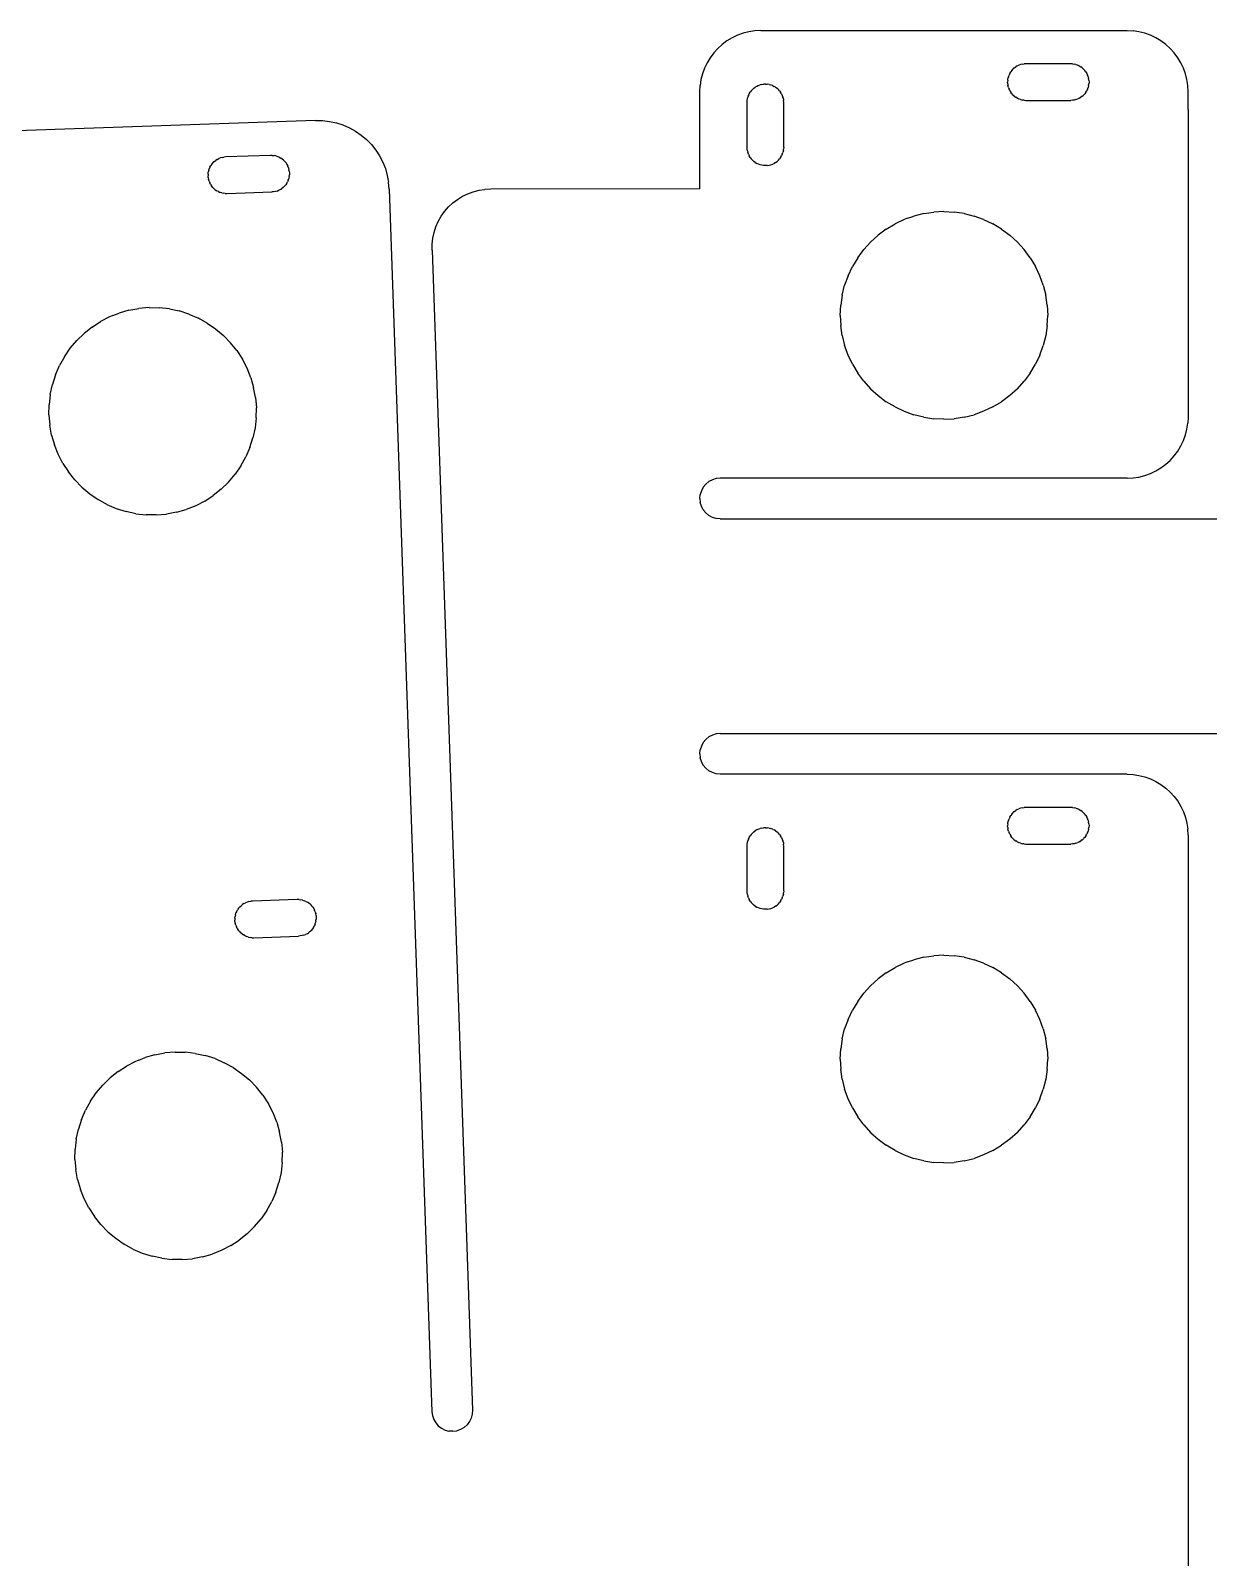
# Model space of a CAD drawing. Extents: x -47 to 67, y -58 to 58.
# Drawn here: x -18.42 to 10.52, y -38.21 to -0.69 of the extents above; entities that cross this region are included whole.
import ezdxf

# ---------------------------------------------------------------- set-up
doc = ezdxf.new("R2010")
doc.units = 0

msp = doc.modelspace()

# ---------------------------------------------------------------- linework, layer by layer
for p, q in [((-0.768, -0.718, 0.008), (-0.911, -0.753, 0.009)), ((-0.622, -0.696, 0.008), (-0.768, -0.718, 0.008)), ((-0.475, -0.689, 0.008), (-0.622, -0.696, 0.008)), ((-0.475, -0.689, 0.008), (8.525, -0.689, -0.007)), ((8.525, -0.689, -0.007), (8.672, -0.696, -0.007)), ((8.817, -0.718, -0.007), (8.672, -0.696, -0.007)), ((8.96, -0.753, -0.007), (8.817, -0.718, -0.007)), ((-1.427, -1.029, 0.009), (-1.536, -1.128, 0.009)), ((-1.309, -0.942, 0.009), (-1.427, -1.029, 0.009)), ((-1.183, -0.866, 0.009), (-1.309, -0.942, 0.009)), ((-1.049, -0.803, 0.009), (-1.183, -0.866, 0.009)), ((-0.911, -0.753, 0.009), (-1.049, -0.803, 0.009)), ((9.099, -0.803, -0.008), (8.96, -0.753, -0.007)), ((9.232, -0.866, -0.008), (9.099, -0.803, -0.008)), ((9.358, -0.942, -0.008), (9.232, -0.866, -0.008)), ((9.476, -1.029, -0.008), (9.358, -0.942, -0.008)), ((9.585, -1.128, -0.009), (9.476, -1.029, -0.008)), ((-1.798, -1.482, 0.01), (-1.861, -1.615, 0.01)), ((-1.723, -1.356, 0.01), (-1.798, -1.482, 0.01)), ((-1.635, -1.237, 0.01), (-1.723, -1.356, 0.01)), ((-1.536, -1.128, 0.009), (-1.635, -1.237, 0.01)), ((9.684, -1.237, -0.009), (9.585, -1.128, -0.009)), ((9.772, -1.356, -0.009), (9.684, -1.237, -0.009)), ((9.847, -1.482, -0.009), (9.772, -1.356, -0.009)), ((9.91, -1.615, -0.009), (9.847, -1.482, -0.009)), ((-1.911, -1.753, 0.01), (-1.947, -1.896, 0.01)), ((-1.861, -1.615, 0.01), (-1.911, -1.753, 0.01)), ((5.591, -1.911, -0.007), (5.597, -1.867, -0.007)), ((5.608, -1.825, -0.007), (5.597, -1.867, -0.007)), ((5.608, -1.825, -0.007), (5.623, -1.783, -0.007)), ((5.642, -1.743, -0.007), (5.623, -1.783, -0.007)), ((5.642, -1.743, -0.007), (5.664, -1.705, -0.007)), ((5.691, -1.67, -0.007), (5.664, -1.705, -0.007)), ((5.691, -1.67, -0.007), (5.753, -1.607, -0.008)), ((5.753, -1.607, -0.008), (5.789, -1.581, -0.008)), ((5.826, -1.558, -0.008), (5.789, -1.581, -0.008)), ((5.826, -1.558, -0.008), (5.866, -1.539, -0.008)), ((5.908, -1.525, -0.008), (5.866, -1.539, -0.008)), ((5.951, -1.514, -0.008), (5.908, -1.525, -0.008)), ((5.951, -1.514, -0.008), (5.994, -1.507, -0.008)), ((6.039, -1.505, -0.008), (5.994, -1.507, -0.008)), ((7.139, -1.505, -0.008), (6.039, -1.505, -0.008)), ((7.183, -1.507, -0.008), (7.139, -1.505, -0.008)), ((7.183, -1.507, -0.008), (7.226, -1.514, -0.008)), ((7.269, -1.525, -0.008), (7.226, -1.514, -0.008)), ((7.269, -1.525, -0.008), (7.311, -1.539, -0.008)), ((7.351, -1.558, -0.008), (7.311, -1.539, -0.008)), ((7.351, -1.558, -0.008), (7.389, -1.581, -0.008)), ((7.424, -1.607, -0.008), (7.389, -1.581, -0.008)), ((7.457, -1.637, -0.008), (7.424, -1.607, -0.008)), ((7.457, -1.637, -0.008), (7.486, -1.67, -0.008)), ((7.513, -1.705, -0.008), (7.486, -1.67, -0.008)), ((7.513, -1.705, -0.008), (7.535, -1.743, -0.008)), ((7.535, -1.743, -0.008), (7.554, -1.783, -0.008)), ((7.569, -1.825, -0.008), (7.554, -1.783, -0.008)), ((7.569, -1.825, -0.008), (7.58, -1.867, -0.008)), ((7.586, -1.911, -0.008), (7.58, -1.867, -0.008)), ((9.96, -1.753, -0.009), (9.91, -1.615, -0.009)), ((9.996, -1.896, -0.009), (9.96, -1.753, -0.009)), ((-1.975, -2.189, 0.01), (-1.968, -2.042, 0.01)), ((-1.975, -4.576, 0.009), (-1.975, -2.189, 0.01)), ((-1.947, -1.896, 0.01), (-1.968, -2.042, 0.01)), ((-0.779, -2.284, 0.003), (-0.76, -2.244, 0.003)), ((-0.76, -2.244, 0.003), (-0.737, -2.206, 0.003)), ((-0.711, -2.171, 0.003), (-0.737, -2.206, 0.003)), ((-0.711, -2.171, 0.003), (-0.681, -2.138, 0.003)), ((-0.649, -2.109, 0.003), (-0.681, -2.138, 0.003)), ((-0.649, -2.109, 0.003), (-0.613, -2.082, 0.003)), ((-0.575, -2.06, 0.003), (-0.613, -2.082, 0.003)), ((-0.535, -2.041, 0.003), (-0.575, -2.06, 0.003)), ((-0.535, -2.041, 0.003), (-0.494, -2.026, 0.003)), ((-0.451, -2.015, 0.003), (-0.494, -2.026, 0.003)), ((-0.451, -2.015, 0.003), (-0.407, -2.009, 0.003)), ((-0.363, -2.006, 0.003), (-0.407, -2.009, 0.003)), ((-0.363, -2.006, 0.003), (-0.319, -2.009, 0.003)), ((-0.275, -2.015, 0.003), (-0.319, -2.009, 0.003)), ((-0.275, -2.015, 0.003), (-0.233, -2.026, 0.003)), ((-0.191, -2.041, 0.003), (-0.233, -2.026, 0.003)), ((-0.191, -2.041, 0.003), (-0.151, -2.06, 0.003)), ((-0.113, -2.082, 0.003), (-0.151, -2.06, 0.003)), ((-0.113, -2.082, 0.003), (-0.078, -2.109, 0.003)), ((-0.045, -2.138, 0.003), (-0.078, -2.109, 0.003)), ((-0.015, -2.171, 0.003), (-0.045, -2.138, 0.003)), ((-0.015, -2.171, 0.003), (0.011, -2.206, 0.003)), ((0.034, -2.244, 0.003), (0.011, -2.206, 0.003)), ((0.034, -2.244, 0.003), (0.052, -2.284, 0.003)), ((5.591, -1.911, -0.007), (5.589, -1.955, -0.007)), ((5.591, -1.999, -0.007), (5.589, -1.955, -0.007)), ((5.591, -1.999, -0.007), (5.597, -2.043, -0.007)), ((5.608, -2.086, -0.007), (5.597, -2.043, -0.007)), ((5.608, -2.086, -0.007), (5.623, -2.127, -0.007)), ((5.642, -2.167, -0.007), (5.623, -2.127, -0.007)), ((5.642, -2.167, -0.007), (5.664, -2.205, -0.007)), ((5.691, -2.241, -0.007), (5.664, -2.205, -0.007)), ((5.691, -2.241, -0.007), (5.72, -2.273, -0.006)), ((7.486, -2.241, -0.007), (7.457, -2.273, -0.007)), ((7.513, -2.205, -0.007), (7.486, -2.241, -0.007)), ((7.513, -2.205, -0.007), (7.535, -2.167, -0.007)), ((7.554, -2.127, -0.007), (7.535, -2.167, -0.007)), ((7.554, -2.127, -0.007), (7.569, -2.086, -0.007)), ((7.58, -2.043, -0.007), (7.569, -2.086, -0.007)), ((7.58, -2.043, -0.007), (7.586, -1.999, -0.007)), ((7.586, -1.911, -0.008), (7.589, -1.955, -0.008)), ((7.589, -1.955, -0.008), (7.586, -1.999, -0.007)), ((10.017, -2.042, -0.01), (9.996, -1.896, -0.009)), ((10.025, -2.189, -0.01), (10.017, -2.042, -0.01)), ((10.025, -2.627, -0.01), (10.025, -2.189, -0.01)), ((-0.813, -2.456, 0.004), (-0.811, -2.412, 0.004)), ((-0.813, -3.556, 0.005), (-0.813, -2.456, 0.004)), ((-0.811, -2.412, 0.004), (-0.805, -2.369, 0.003)), ((-0.805, -2.369, 0.003), (-0.794, -2.326, 0.003)), ((-0.779, -2.284, 0.003), (-0.794, -2.326, 0.003)), ((0.052, -2.284, 0.003), (0.067, -2.326, 0.003)), ((0.078, -2.369, 0.003), (0.067, -2.326, 0.003)), ((0.078, -2.369, 0.003), (0.085, -2.412, 0.003)), ((0.087, -2.456, 0.003), (0.085, -2.412, 0.003)), ((0.087, -3.556, 0.005), (0.087, -2.456, 0.003)), ((5.753, -2.303, -0.006), (5.72, -2.273, -0.006)), ((5.753, -2.303, -0.006), (5.789, -2.329, -0.006)), ((5.826, -2.352, -0.006), (5.789, -2.329, -0.006)), ((5.826, -2.352, -0.006), (5.866, -2.371, -0.006)), ((5.908, -2.386, -0.006), (5.866, -2.371, -0.006)), ((5.908, -2.386, -0.006), (5.951, -2.397, -0.006)), ((5.994, -2.403, -0.006), (5.951, -2.397, -0.006)), ((5.994, -2.403, -0.006), (6.039, -2.405, -0.006)), ((6.039, -2.405, -0.006), (7.139, -2.405, -0.007)), ((7.183, -2.403, -0.007), (7.139, -2.405, -0.007)), ((7.226, -2.397, -0.007), (7.183, -2.403, -0.007)), ((7.269, -2.386, -0.007), (7.226, -2.397, -0.007)), ((7.269, -2.386, -0.007), (7.311, -2.371, -0.007)), ((7.351, -2.352, -0.007), (7.311, -2.371, -0.007)), ((7.351, -2.352, -0.007), (7.389, -2.329, -0.007)), ((7.424, -2.303, -0.007), (7.389, -2.329, -0.007)), ((7.424, -2.303, -0.007), (7.445, -2.284, -0.007)), ((7.445, -2.284, -0.007), (7.457, -2.273, -0.007)), ((-11.418, -2.901, 0.025), (-20.164, -3.206, 0.039)), ((-11.418, -2.901, 0.025), (-11.247, -2.903, 0.025)), ((-11.247, -2.903, 0.025), (-11.076, -2.922, 0.024)), ((-11.076, -2.922, 0.024), (-10.908, -2.958, 0.024)), ((-10.908, -2.958, 0.024), (-10.745, -3.01, 0.024)), ((10.025, -2.627, -0.01), (10.025, -10.189, -0.013)), ((-10.745, -3.01, 0.024), (-10.587, -3.078, 0.024)), ((-10.587, -3.078, 0.024), (-10.437, -3.161, 0.023)), ((-10.437, -3.161, 0.023), (-10.296, -3.259, 0.023)), ((-10.296, -3.259, 0.023), (-10.164, -3.369, 0.023)), ((-10.164, -3.369, 0.023), (-10.045, -3.493, 0.023)), ((-10.045, -3.493, 0.023), (-9.938, -3.627, 0.022)), ((-9.938, -3.627, 0.022), (-9.844, -3.771, 0.022)), ((-0.811, -3.601, 0.005), (-0.813, -3.556, 0.005)), ((-0.805, -3.644, 0.006), (-0.811, -3.601, 0.005)), ((-0.805, -3.644, 0.006), (-0.794, -3.687, 0.006)), ((-0.779, -3.729, 0.006), (-0.794, -3.687, 0.006)), ((-0.779, -3.729, 0.006), (-0.76, -3.769, 0.006)), ((0.052, -3.729, 0.005), (0.034, -3.769, 0.006)), ((0.052, -3.729, 0.005), (0.067, -3.687, 0.005)), ((0.078, -3.644, 0.005), (0.067, -3.687, 0.005)), ((0.078, -3.644, 0.005), (0.085, -3.601, 0.005)), ((0.087, -3.556, 0.005), (0.085, -3.601, 0.005)), ((-14.045, -4.129, 0.024), (-14.031, -4.087, 0.024)), ((-14.014, -4.046, 0.024), (-14.031, -4.087, 0.024)), ((-14.014, -4.046, 0.024), (-13.992, -4.007, 0.024)), ((-13.967, -3.971, 0.024), (-13.992, -4.007, 0.024)), ((-13.967, -3.971, 0.024), (-13.907, -3.907, 0.024)), ((-13.907, -3.907, 0.024), (-13.873, -3.879, 0.024)), ((-13.835, -3.855, 0.024), (-13.873, -3.879, 0.024)), ((-13.835, -3.855, 0.024), (-13.796, -3.835, 0.024)), ((-13.755, -3.818, 0.024), (-13.796, -3.835, 0.024)), ((-13.713, -3.806, 0.024), (-13.755, -3.818, 0.024)), ((-13.713, -3.806, 0.024), (-13.669, -3.798, 0.024)), ((-13.625, -3.795, 0.024), (-13.669, -3.798, 0.024)), ((-12.526, -3.756, 0.023), (-13.625, -3.795, 0.024)), ((-12.482, -3.757, 0.023), (-12.526, -3.756, 0.023)), ((-12.482, -3.757, 0.023), (-12.438, -3.762, 0.023)), ((-12.395, -3.771, 0.023), (-12.438, -3.762, 0.023)), ((-12.395, -3.771, 0.023), (-12.353, -3.784, 0.023)), ((-12.312, -3.802, 0.023), (-12.353, -3.784, 0.023)), ((-12.312, -3.802, 0.023), (-12.273, -3.823, 0.023)), ((-12.237, -3.848, 0.023), (-12.273, -3.823, 0.023)), ((-12.203, -3.877, 0.023), (-12.237, -3.848, 0.023)), ((-12.203, -3.877, 0.023), (-12.173, -3.908, 0.023)), ((-12.145, -3.943, 0.023), (-12.173, -3.908, 0.023)), ((-12.145, -3.943, 0.023), (-12.121, -3.98, 0.024)), ((-12.121, -3.98, 0.024), (-12.101, -4.019, 0.024)), ((-12.084, -4.06, 0.024), (-12.101, -4.019, 0.024)), ((-12.084, -4.06, 0.024), (-12.072, -4.103, 0.024)), ((-12.064, -4.146, 0.024), (-12.072, -4.103, 0.024)), ((-9.844, -3.771, 0.022), (-9.766, -3.923, 0.022)), ((-9.766, -3.923, 0.022), (-9.702, -4.083, 0.022)), ((-9.702, -4.083, 0.022), (-9.655, -4.248, 0.022)), ((-0.737, -3.806, 0.006), (-0.76, -3.769, 0.006)), ((-0.737, -3.806, 0.006), (-0.711, -3.842, 0.006)), ((-0.681, -3.875, 0.006), (-0.711, -3.842, 0.006)), ((-0.649, -3.904, 0.006), (-0.681, -3.875, 0.006)), ((-0.613, -3.931, 0.006), (-0.649, -3.904, 0.006)), ((-0.613, -3.931, 0.006), (-0.575, -3.953, 0.006)), ((-0.494, -3.987, 0.006), (-0.575, -3.953, 0.006)), ((-0.451, -3.998, 0.006), (-0.494, -3.987, 0.006)), ((-0.407, -4.004, 0.006), (-0.451, -3.998, 0.006)), ((-0.363, -4.006, 0.006), (-0.407, -4.004, 0.006)), ((-0.319, -4.004, 0.006), (-0.363, -4.006, 0.006)), ((-0.319, -4.004, 0.006), (-0.275, -3.998, 0.006)), ((-0.275, -3.998, 0.006), (-0.233, -3.987, 0.006)), ((-0.233, -3.987, 0.006), (-0.191, -3.972, 0.006)), ((-0.191, -3.972, 0.006), (-0.151, -3.953, 0.006)), ((-0.113, -3.931, 0.006), (-0.151, -3.953, 0.006)), ((-0.113, -3.931, 0.006), (-0.078, -3.904, 0.006)), ((-0.078, -3.904, 0.006), (-0.045, -3.875, 0.006)), ((-0.045, -3.875, 0.006), (-0.015, -3.842, 0.006)), ((0.011, -3.806, 0.006), (-0.015, -3.842, 0.006)), ((0.011, -3.806, 0.006), (0.034, -3.769, 0.006)), ((-14.059, -4.216, 0.024), (-14.054, -4.172, 0.024)), ((-14.059, -4.216, 0.024), (-14.059, -4.26, 0.024)), ((-14.056, -4.304, 0.025), (-14.059, -4.26, 0.024)), ((-14.056, -4.304, 0.025), (-14.048, -4.347, 0.025)), ((-14.045, -4.129, 0.024), (-14.054, -4.172, 0.024)), ((-14.035, -4.39, 0.025), (-14.048, -4.347, 0.025)), ((-14.035, -4.39, 0.025), (-14.019, -4.431, 0.025)), ((-13.999, -4.47, 0.025), (-14.019, -4.431, 0.025)), ((-13.999, -4.47, 0.025), (-13.975, -4.507, 0.025)), ((-12.153, -4.479, 0.024), (-12.181, -4.513, 0.024)), ((-12.128, -4.443, 0.024), (-12.153, -4.479, 0.024)), ((-12.128, -4.443, 0.024), (-12.106, -4.404, 0.024)), ((-12.089, -4.363, 0.024), (-12.106, -4.404, 0.024)), ((-12.089, -4.363, 0.024), (-12.075, -4.321, 0.024)), ((-12.066, -4.278, 0.024), (-12.075, -4.321, 0.024)), ((-12.066, -4.278, 0.024), (-12.061, -4.234, 0.024)), ((-12.064, -4.146, 0.024), (-12.061, -4.19, 0.024)), ((-12.061, -4.19, 0.024), (-12.061, -4.234, 0.024)), ((-9.655, -4.248, 0.022), (-9.624, -4.417, 0.022)), ((-9.609, -4.588, 0.022), (-9.624, -4.417, 0.022)), ((-13.947, -4.542, 0.025), (-13.975, -4.507, 0.025)), ((-13.947, -4.542, 0.025), (-13.916, -4.573, 0.025)), ((-13.883, -4.602, 0.025), (-13.916, -4.573, 0.025)), ((-13.883, -4.602, 0.025), (-13.846, -4.627, 0.025)), ((-13.808, -4.648, 0.025), (-13.846, -4.627, 0.025)), ((-13.808, -4.648, 0.025), (-13.767, -4.666, 0.025)), ((-13.725, -4.679, 0.025), (-13.767, -4.666, 0.025)), ((-13.725, -4.679, 0.025), (-13.682, -4.688, 0.025)), ((-13.638, -4.693, 0.025), (-13.682, -4.688, 0.025)), ((-13.638, -4.693, 0.025), (-13.594, -4.694, 0.025)), ((-13.594, -4.694, 0.025), (-12.495, -4.656, 0.025)), ((-12.451, -4.652, 0.025), (-12.495, -4.656, 0.025)), ((-12.407, -4.644, 0.025), (-12.451, -4.652, 0.025)), ((-12.365, -4.632, 0.025), (-12.407, -4.644, 0.025)), ((-12.365, -4.632, 0.025), (-12.324, -4.615, 0.025)), ((-12.284, -4.595, 0.025), (-12.324, -4.615, 0.025)), ((-12.284, -4.595, 0.025), (-12.247, -4.571, 0.024)), ((-12.213, -4.544, 0.024), (-12.247, -4.571, 0.024)), ((-12.213, -4.544, 0.024), (-12.192, -4.524, 0.024)), ((-12.192, -4.524, 0.024), (-12.181, -4.513, 0.024)), ((-9.609, -4.588, 0.022), (-8.56, -34.627, 0.011)), ((-8.048, -4.926, 0.019), (-7.933, -4.838, 0.019)), ((-7.933, -4.838, 0.019), (-7.81, -4.762, 0.019)), ((-7.81, -4.762, 0.019), (-7.679, -4.699, 0.018)), ((-7.679, -4.699, 0.018), (-7.542, -4.649, 0.018)), ((-7.542, -4.649, 0.018), (-7.4, -4.613, 0.018)), ((-7.4, -4.613, 0.018), (-7.255, -4.591, 0.018)), ((-7.109, -4.584, 0.018), (-7.255, -4.591, 0.018)), ((-1.975, -4.576, 0.009), (-7.109, -4.584, 0.018)), ((-8.404, -5.378, 0.019), (-8.333, -5.252, 0.019)), ((-8.333, -5.252, 0.019), (-8.249, -5.134, 0.019)), ((-8.249, -5.134, 0.019), (-8.154, -5.024, 0.019)), ((-8.154, -5.024, 0.019), (-8.048, -4.926, 0.019)), ((3.132, -5.303, 0.001), (3.284, -5.249, 0)), ((3.527, -5.188, 0), (3.284, -5.249, 0)), ((3.527, -5.188, 0), (3.775, -5.151, 0)), ((4.025, -5.139, -0.001), (3.775, -5.151, 0)), ((4.025, -5.139, -0.001), (4.274, -5.151, -0.001)), ((4.522, -5.188, -0.002), (4.274, -5.151, -0.001)), ((4.522, -5.188, -0.002), (4.765, -5.249, -0.002)), ((5, -5.333, -0.002), (4.765, -5.249, -0.002)), ((-8.507, -5.65, 0.019), (-8.462, -5.511, 0.019)), ((-8.462, -5.511, 0.019), (-8.404, -5.378, 0.019)), ((2.608, -5.569, 0.001), (2.407, -5.718, 0.002)), ((2.608, -5.569, 0.001), (2.822, -5.44, 0.001)), ((3.049, -5.333, 0.001), (2.822, -5.44, 0.001)), ((3.132, -5.303, 0.001), (3.049, -5.333, 0.001)), ((5, -5.333, -0.002), (5.227, -5.44, -0.003)), ((5.441, -5.569, -0.003), (5.227, -5.44, -0.003)), ((5.441, -5.569, -0.003), (5.642, -5.718, -0.003)), ((-8.556, -6.085, 0.019), (-8.554, -5.938, 0.019)), ((-8.554, -5.938, 0.019), (-8.538, -5.793, 0.019)), ((-8.538, -5.793, 0.019), (-8.507, -5.65, 0.019)), ((2.053, -6.071, 0.002), (2.221, -5.886, 0.002)), ((2.221, -5.886, 0.002), (2.407, -5.718, 0.002)), ((5.642, -5.718, -0.003), (5.828, -5.886, -0.004)), ((5.828, -5.886, -0.004), (5.996, -6.071, -0.004)), ((-8.556, -6.085, 0.019), (-7.561, -34.592, 0.01)), ((1.904, -6.272, 0.002), (1.776, -6.487, 0.003)), ((1.904, -6.272, 0.002), (2.053, -6.071, 0.002)), ((6.145, -6.272, -0.004), (5.996, -6.071, -0.004)), ((6.145, -6.272, -0.004), (6.273, -6.487, -0.005)), ((1.669, -6.713, 0.003), (1.584, -6.949, 0.003)), ((1.669, -6.713, 0.003), (1.776, -6.487, 0.003)), ((6.38, -6.713, -0.005), (6.273, -6.487, -0.005)), ((6.465, -6.949, -0.005), (6.38, -6.713, -0.005)), ((1.524, -7.191, 0.003), (1.584, -6.949, 0.003)), ((6.465, -6.949, -0.005), (6.526, -7.191, -0.005)), ((-15.511, -7.496, 0.03), (-15.761, -7.517, 0.031)), ((-15.511, -7.496, 0.03), (-15.261, -7.5, 0.03)), ((-15.012, -7.528, 0.03), (-15.261, -7.5, 0.03)), ((1.475, -7.689, 0.003), (1.487, -7.439, 0.003)), ((1.524, -7.191, 0.003), (1.487, -7.439, 0.003)), ((6.562, -7.439, -0.005), (6.526, -7.191, -0.005)), ((6.562, -7.439, -0.005), (6.575, -7.689, -0.006)), ((-16.912, -7.975, 0.032), (-16.702, -7.839, 0.032)), ((-16.48, -7.724, 0.032), (-16.702, -7.839, 0.032)), ((-16.398, -7.692, 0.032), (-16.48, -7.724, 0.032)), ((-16.398, -7.692, 0.032), (-16.247, -7.632, 0.031)), ((-16.007, -7.563, 0.031), (-16.247, -7.632, 0.031)), ((-16.007, -7.563, 0.031), (-15.761, -7.517, 0.031)), ((-15.012, -7.528, 0.03), (-14.768, -7.58, 0.029)), ((-14.529, -7.656, 0.029), (-14.768, -7.58, 0.029)), ((-14.529, -7.656, 0.029), (-14.299, -7.755, 0.028)), ((-14.08, -7.876, 0.028), (-14.299, -7.755, 0.028)), ((-14.08, -7.876, 0.028), (-13.874, -8.018, 0.028)), ((1.475, -7.689, 0.003), (1.487, -7.939, 0.003)), ((6.562, -7.939, -0.006), (6.575, -7.689, -0.006)), ((-17.287, -8.306, 0.033), (-17.108, -8.131, 0.033)), ((-16.912, -7.975, 0.032), (-17.108, -8.131, 0.033)), ((-13.874, -8.018, 0.028), (-13.683, -8.18, 0.027)), ((-13.683, -8.18, 0.027), (-13.509, -8.359, 0.027)), ((1.524, -8.186, 0.002), (1.487, -7.939, 0.003)), ((1.524, -8.186, 0.002), (1.584, -8.429, 0.002)), ((6.526, -8.186, -0.006), (6.465, -8.429, -0.006)), ((6.562, -7.939, -0.006), (6.526, -8.186, -0.006)), ((-17.591, -8.703, 0.033), (-17.449, -8.497, 0.033)), ((-17.449, -8.497, 0.033), (-17.287, -8.306, 0.033)), ((-13.353, -8.555, 0.027), (-13.509, -8.359, 0.027)), ((-13.353, -8.555, 0.027), (-13.217, -8.765, 0.026)), ((1.669, -8.665, 0.002), (1.584, -8.429, 0.002)), ((6.38, -8.665, -0.006), (6.465, -8.429, -0.006)), ((-17.811, -9.152, 0.034), (-17.712, -8.922, 0.033)), ((-17.591, -8.703, 0.033), (-17.712, -8.922, 0.033)), ((-13.102, -8.987, 0.026), (-13.217, -8.765, 0.026)), ((-13.009, -9.22, 0.026), (-13.102, -8.987, 0.026)), ((1.776, -8.891, 0.002), (1.669, -8.665, 0.002)), ((1.776, -8.891, 0.002), (1.904, -9.106, 0.002)), ((6.145, -9.106, -0.005), (6.273, -8.891, -0.005)), ((6.38, -8.665, -0.006), (6.273, -8.891, -0.005)), ((-17.811, -9.152, 0.034), (-17.887, -9.39, 0.034)), ((-13.009, -9.22, 0.026), (-12.94, -9.46, 0.026)), ((2.053, -9.307, 0.001), (1.904, -9.106, 0.002)), ((2.053, -9.307, 0.001), (2.221, -9.492, 0.001)), ((5.828, -9.492, -0.005), (5.996, -9.307, -0.005)), ((6.145, -9.106, -0.005), (5.996, -9.307, -0.005)), ((-17.939, -9.635, 0.034), (-17.967, -9.883, 0.034)), ((-17.939, -9.635, 0.034), (-17.887, -9.39, 0.034)), ((-12.895, -9.706, 0.025), (-12.94, -9.46, 0.026)), ((-12.895, -9.706, 0.025), (-12.874, -9.956, 0.025)), ((2.221, -9.492, 0.001), (2.407, -9.66, 0.001)), ((2.407, -9.66, 0.001), (2.608, -9.809, 0)), ((5.642, -9.66, -0.005), (5.441, -9.809, -0.004)), ((5.828, -9.492, -0.005), (5.642, -9.66, -0.005)), ((-17.971, -10.134, 0.034), (-17.967, -9.883, 0.034)), ((-12.877, -10.206, 0.025), (-12.874, -9.956, 0.025)), ((2.822, -9.938, 0), (2.608, -9.809, 0)), ((2.822, -9.938, 0), (3.049, -10.045, 0)), ((3.049, -10.045, 0), (3.284, -10.129, -0.001)), ((3.527, -10.19, -0.001), (3.284, -10.129, -0.001)), ((4.522, -10.19, -0.003), (4.765, -10.129, -0.003)), ((5, -10.045, -0.004), (4.765, -10.129, -0.003)), ((5.227, -9.938, -0.004), (5, -10.045, -0.004)), ((5.227, -9.938, -0.004), (5.441, -9.809, -0.004)), ((-17.971, -10.134, 0.034), (-17.95, -10.383, 0.033)), ((-17.904, -10.629, 0.033), (-17.95, -10.383, 0.033)), ((-12.905, -10.455, 0.025), (-12.958, -10.699, 0.025)), ((-12.877, -10.206, 0.025), (-12.905, -10.455, 0.025)), ((3.527, -10.19, -0.001), (3.775, -10.227, -0.002)), ((4.025, -10.239, -0.002), (3.775, -10.227, -0.002)), ((4.025, -10.239, -0.002), (4.274, -10.227, -0.003)), ((4.522, -10.19, -0.003), (4.274, -10.227, -0.003)), ((9.96, -10.624, -0.013), (9.996, -10.482, -0.013)), ((9.996, -10.482, -0.013), (10.017, -10.336, -0.013)), ((10.025, -10.189, -0.013), (10.017, -10.336, -0.013)), ((-17.904, -10.629, 0.033), (-17.835, -10.87, 0.033)), ((-17.743, -11.102, 0.033), (-17.835, -10.87, 0.033)), ((-13.034, -10.938, 0.025), (-12.958, -10.699, 0.025)), ((9.847, -10.896, -0.013), (9.91, -10.763, -0.013)), ((9.91, -10.763, -0.013), (9.96, -10.624, -0.013)), ((-17.628, -11.325, 0.033), (-17.743, -11.102, 0.033)), ((-13.254, -11.387, 0.026), (-13.133, -11.168, 0.025)), ((-13.034, -10.938, 0.025), (-13.133, -11.168, 0.025)), ((9.476, -11.348, -0.012), (9.585, -11.25, -0.012)), ((9.585, -11.25, -0.012), (9.684, -11.14, -0.012)), ((9.684, -11.14, -0.012), (9.772, -11.022, -0.012)), ((9.772, -11.022, -0.012), (9.847, -10.896, -0.013)), ((-17.628, -11.325, 0.033), (-17.492, -11.535, 0.032)), ((-17.336, -11.73, 0.032), (-17.492, -11.535, 0.032)), ((-13.557, -11.784, 0.026), (-13.396, -11.593, 0.026)), ((-13.254, -11.387, 0.026), (-13.396, -11.593, 0.026)), ((8.817, -11.66, -0.011), (8.96, -11.624, -0.011)), ((8.96, -11.624, -0.011), (9.099, -11.575, -0.012)), ((9.099, -11.575, -0.012), (9.232, -11.512, -0.012)), ((9.232, -11.512, -0.012), (9.358, -11.436, -0.012)), ((9.358, -11.436, -0.012), (9.476, -11.348, -0.012)), ((-17.336, -11.73, 0.032), (-17.161, -11.91, 0.032)), ((-17.161, -11.91, 0.032), (-16.97, -12.071, 0.031)), ((-13.737, -11.958, 0.026), (-13.932, -12.114, 0.026)), ((-13.557, -11.784, 0.026), (-13.737, -11.958, 0.026)), ((-1.937, -11.998, 0.006), (-1.966, -12.091, 0.006)), ((-1.891, -11.911, 0.006), (-1.937, -11.998, 0.006)), ((-1.829, -11.835, 0.006), (-1.891, -11.911, 0.006)), ((-1.753, -11.773, 0.006), (-1.829, -11.835, 0.006)), ((-1.667, -11.727, 0.006), (-1.753, -11.773, 0.006)), ((-1.573, -11.699, 0.006), (-1.667, -11.727, 0.006)), ((-1.475, -11.689, 0.006), (-1.573, -11.699, 0.006)), ((8.525, -11.689, -0.011), (-1.475, -11.689, 0.006)), ((8.525, -11.689, -0.011), (8.672, -11.682, -0.011)), ((8.672, -11.682, -0.011), (8.817, -11.66, -0.011)), ((-16.97, -12.071, 0.031), (-16.764, -12.213, 0.031)), ((-16.545, -12.334, 0.031), (-16.764, -12.213, 0.031)), ((-16.545, -12.334, 0.031), (-16.315, -12.433, 0.03)), ((-14.365, -12.365, 0.027), (-14.597, -12.458, 0.027)), ((-14.143, -12.25, 0.027), (-14.365, -12.365, 0.027)), ((-14.143, -12.25, 0.027), (-13.932, -12.114, 0.026)), ((-1.975, -12.189, 0.006), (-1.966, -12.091, 0.006)), ((-1.975, -12.189, 0.006), (-1.966, -12.286, 0.006)), ((-1.937, -12.38, 0.006), (-1.966, -12.286, 0.006)), ((-1.891, -12.467, 0.006), (-1.937, -12.38, 0.006)), ((-16.315, -12.433, 0.03), (-16.077, -12.509, 0.03)), ((-15.832, -12.562, 0.029), (-16.077, -12.509, 0.03)), ((-15.832, -12.562, 0.029), (-15.584, -12.59, 0.029)), ((-15.333, -12.593, 0.029), (-15.584, -12.59, 0.029)), ((-15.333, -12.593, 0.029), (-15.084, -12.572, 0.028)), ((-14.838, -12.527, 0.028), (-15.084, -12.572, 0.028)), ((-14.838, -12.527, 0.028), (-14.597, -12.458, 0.027)), ((-1.829, -12.542, 0.006), (-1.891, -12.467, 0.006)), ((-1.753, -12.605, 0.006), (-1.829, -12.542, 0.006)), ((-1.667, -12.651, 0.006), (-1.753, -12.605, 0.006)), ((-1.573, -12.679, 0.006), (-1.667, -12.651, 0.006)), ((-1.475, -12.689, 0.006), (-1.573, -12.679, 0.006)), ((-1.475, -12.689, 0.006), (16.931, -12.689, -0.024)), ((-1.667, -18, 0.005), (-1.753, -18.046, 0.005)), ((-1.573, -17.972, 0.005), (-1.667, -18, 0.005)), ((-1.475, -17.962, 0.004), (-1.573, -17.972, 0.005)), ((-1.475, -17.962, 0.004), (16.746, -17.962, -0.025)), ((-1.975, -18.462, 0.005), (-1.966, -18.364, 0.005)), ((-1.937, -18.271, 0.005), (-1.966, -18.364, 0.005)), ((-1.891, -18.184, 0.005), (-1.937, -18.271, 0.005)), ((-1.829, -18.108, 0.005), (-1.891, -18.184, 0.005)), ((-1.753, -18.046, 0.005), (-1.829, -18.108, 0.005)), ((-1.975, -18.462, 0.005), (-1.966, -18.559, 0.005)), ((-1.937, -18.653, 0.005), (-1.966, -18.559, 0.005)), ((-1.891, -18.74, 0.005), (-1.937, -18.653, 0.005)), ((-1.829, -18.815, 0.005), (-1.891, -18.74, 0.005)), ((-1.753, -18.878, 0.005), (-1.829, -18.815, 0.005)), ((-1.667, -18.924, 0.005), (-1.753, -18.878, 0.005)), ((-1.573, -18.952, 0.005), (-1.667, -18.924, 0.005)), ((-1.475, -18.962, 0.004), (-1.573, -18.952, 0.005)), ((8.525, -18.962, -0.012), (-1.475, -18.962, 0.004)), ((8.525, -18.962, -0.012), (8.672, -18.969, -0.012)), ((8.672, -18.969, -0.012), (8.817, -18.991, -0.012)), ((8.817, -18.991, -0.012), (8.96, -19.027, -0.013)), ((8.96, -19.027, -0.013), (9.099, -19.076, -0.013)), ((9.099, -19.076, -0.013), (9.232, -19.139, -0.013)), ((9.232, -19.139, -0.013), (9.358, -19.215, -0.013)), ((9.358, -19.215, -0.013), (9.476, -19.302, -0.014)), ((9.476, -19.302, -0.014), (9.585, -19.401, -0.014)), ((9.585, -19.401, -0.014), (9.684, -19.51, -0.014)), ((9.684, -19.51, -0.014), (9.772, -19.629, -0.014)), ((5.691, -19.943, -0.013), (5.753, -19.88, -0.013)), ((5.753, -19.88, -0.013), (5.789, -19.854, -0.013)), ((5.826, -19.831, -0.013), (5.789, -19.854, -0.013)), ((5.826, -19.831, -0.013), (5.866, -19.813, -0.013)), ((5.908, -19.798, -0.013), (5.866, -19.813, -0.013)), ((5.951, -19.787, -0.013), (5.908, -19.798, -0.013)), ((5.951, -19.787, -0.013), (5.994, -19.78, -0.013)), ((6.039, -19.778, -0.013), (5.994, -19.78, -0.013)), ((7.139, -19.778, -0.013), (6.039, -19.778, -0.013)), ((7.183, -19.78, -0.013), (7.139, -19.778, -0.013)), ((7.183, -19.78, -0.013), (7.226, -19.787, -0.013)), ((7.269, -19.798, -0.013), (7.226, -19.787, -0.013)), ((7.269, -19.798, -0.013), (7.311, -19.813, -0.013)), ((7.351, -19.831, -0.013), (7.311, -19.813, -0.013)), ((7.351, -19.831, -0.013), (7.389, -19.854, -0.013)), ((7.424, -19.88, -0.013), (7.389, -19.854, -0.013)), ((7.457, -19.91, -0.013), (7.424, -19.88, -0.013)), ((9.772, -19.629, -0.014), (9.847, -19.755, -0.014)), ((9.847, -19.755, -0.014), (9.91, -19.888, -0.014)), ((5.591, -20.184, -0.012), (5.589, -20.228, -0.012)), ((5.591, -20.272, -0.012), (5.589, -20.228, -0.012)), ((5.591, -20.184, -0.012), (5.597, -20.14, -0.012)), ((5.608, -20.098, -0.012), (5.597, -20.14, -0.012)), ((5.608, -20.098, -0.012), (5.623, -20.056, -0.012)), ((5.642, -20.016, -0.012), (5.623, -20.056, -0.012)), ((5.642, -20.016, -0.012), (5.664, -19.978, -0.012)), ((5.691, -19.943, -0.013), (5.664, -19.978, -0.012)), ((7.457, -19.91, -0.013), (7.486, -19.943, -0.013)), ((7.513, -19.978, -0.013), (7.486, -19.943, -0.013)), ((7.513, -19.978, -0.013), (7.535, -20.016, -0.013)), ((7.535, -20.016, -0.013), (7.554, -20.056, -0.013)), ((7.569, -20.098, -0.013), (7.554, -20.056, -0.013)), ((7.569, -20.098, -0.013), (7.58, -20.14, -0.013)), ((7.586, -20.184, -0.013), (7.58, -20.14, -0.013)), ((7.586, -20.184, -0.013), (7.589, -20.228, -0.013)), ((7.589, -20.228, -0.013), (7.586, -20.272, -0.013)), ((9.91, -19.888, -0.014), (9.96, -20.026, -0.014)), ((9.96, -20.026, -0.014), (9.996, -20.169, -0.015)), ((9.996, -20.169, -0.015), (10.017, -20.315, -0.015)), ((-0.805, -20.642, -0.002), (-0.794, -20.599, -0.002)), ((-0.779, -20.557, -0.002), (-0.794, -20.599, -0.002)), ((-0.779, -20.557, -0.002), (-0.76, -20.517, -0.002)), ((-0.76, -20.517, -0.002), (-0.737, -20.479, -0.002)), ((-0.711, -20.444, -0.002), (-0.737, -20.479, -0.002)), ((-0.711, -20.444, -0.002), (-0.681, -20.411, -0.002)), ((-0.649, -20.382, -0.002), (-0.681, -20.411, -0.002)), ((-0.649, -20.382, -0.002), (-0.613, -20.355, -0.002)), ((-0.575, -20.333, -0.002), (-0.613, -20.355, -0.002)), ((-0.535, -20.314, -0.002), (-0.575, -20.333, -0.002)), ((-0.535, -20.314, -0.002), (-0.494, -20.299, -0.002)), ((-0.451, -20.288, -0.002), (-0.494, -20.299, -0.002)), ((-0.451, -20.288, -0.002), (-0.407, -20.282, -0.002)), ((-0.363, -20.279, -0.002), (-0.407, -20.282, -0.002)), ((-0.363, -20.279, -0.002), (-0.319, -20.282, -0.002)), ((-0.275, -20.288, -0.002), (-0.319, -20.282, -0.002)), ((-0.275, -20.288, -0.002), (-0.233, -20.299, -0.002)), ((-0.191, -20.314, -0.002), (-0.233, -20.299, -0.002)), ((-0.191, -20.314, -0.002), (-0.151, -20.333, -0.002)), ((-0.113, -20.355, -0.002), (-0.151, -20.333, -0.002)), ((-0.113, -20.355, -0.002), (-0.078, -20.382, -0.002)), ((-0.045, -20.411, -0.002), (-0.078, -20.382, -0.002)), ((-0.015, -20.444, -0.002), (-0.045, -20.411, -0.002)), ((-0.015, -20.444, -0.002), (0.011, -20.479, -0.002)), ((0.034, -20.517, -0.002), (0.011, -20.479, -0.002)), ((0.034, -20.517, -0.002), (0.052, -20.557, -0.002)), ((0.052, -20.557, -0.002), (0.067, -20.599, -0.002)), ((0.078, -20.642, -0.002), (0.067, -20.599, -0.002)), ((5.591, -20.272, -0.012), (5.597, -20.316, -0.012)), ((5.608, -20.359, -0.012), (5.597, -20.316, -0.012)), ((5.608, -20.359, -0.012), (5.623, -20.4, -0.012)), ((5.642, -20.44, -0.012), (5.623, -20.4, -0.012)), ((5.642, -20.44, -0.012), (5.664, -20.478, -0.012)), ((5.691, -20.514, -0.012), (5.664, -20.478, -0.012)), ((5.691, -20.514, -0.012), (5.72, -20.546, -0.012)), ((5.753, -20.576, -0.012), (5.72, -20.546, -0.012)), ((5.753, -20.576, -0.012), (5.789, -20.602, -0.012)), ((5.826, -20.625, -0.011), (5.789, -20.602, -0.012)), ((5.826, -20.625, -0.011), (5.866, -20.644, -0.011)), ((7.351, -20.625, -0.012), (7.311, -20.644, -0.012)), ((7.351, -20.625, -0.012), (7.389, -20.602, -0.012)), ((7.424, -20.576, -0.012), (7.389, -20.602, -0.012)), ((7.424, -20.576, -0.012), (7.445, -20.557, -0.012)), ((7.445, -20.557, -0.012), (7.457, -20.546, -0.012)), ((7.486, -20.514, -0.012), (7.457, -20.546, -0.012)), ((7.513, -20.478, -0.012), (7.486, -20.514, -0.012)), ((7.513, -20.478, -0.012), (7.535, -20.44, -0.012)), ((7.554, -20.4, -0.012), (7.535, -20.44, -0.012)), ((7.554, -20.4, -0.012), (7.569, -20.359, -0.012)), ((7.58, -20.316, -0.012), (7.569, -20.359, -0.012)), ((7.58, -20.316, -0.012), (7.586, -20.272, -0.013)), ((10.025, -20.462, -0.015), (10.017, -20.315, -0.015)), ((10.025, -20.462, -0.015), (10.025, -47.833, -0.017)), ((-0.813, -20.729, -0.001), (-0.811, -20.685, -0.002)), ((-0.813, -21.829, 0), (-0.813, -20.729, -0.001)), ((-0.811, -20.685, -0.002), (-0.805, -20.642, -0.002)), ((0.078, -20.642, -0.002), (0.085, -20.685, -0.002)), ((0.087, -20.729, -0.002), (0.085, -20.685, -0.002)), ((0.087, -21.829, 0), (0.087, -20.729, -0.002)), ((5.908, -20.659, -0.011), (5.866, -20.644, -0.011)), ((5.908, -20.659, -0.011), (5.951, -20.67, -0.011)), ((5.994, -20.676, -0.011), (5.951, -20.67, -0.011)), ((5.994, -20.676, -0.011), (6.039, -20.678, -0.011)), ((6.039, -20.678, -0.011), (7.139, -20.678, -0.012)), ((7.183, -20.676, -0.012), (7.139, -20.678, -0.012)), ((7.226, -20.67, -0.012), (7.183, -20.676, -0.012)), ((7.269, -20.659, -0.012), (7.226, -20.67, -0.012)), ((7.269, -20.659, -0.012), (7.311, -20.644, -0.012)), ((-13.179, -22.141, 0.018), (-13.139, -22.121, 0.018)), ((-13.098, -22.105, 0.018), (-13.139, -22.121, 0.018)), ((-13.056, -22.093, 0.018), (-13.098, -22.105, 0.018)), ((-13.056, -22.093, 0.018), (-13.012, -22.085, 0.017)), ((-12.968, -22.081, 0.017), (-13.012, -22.085, 0.017)), ((-11.869, -22.042, 0.017), (-12.968, -22.081, 0.017)), ((-11.825, -22.043, 0.017), (-11.869, -22.042, 0.017)), ((-11.825, -22.043, 0.017), (-11.781, -22.048, 0.017)), ((-11.738, -22.057, 0.017), (-11.781, -22.048, 0.017)), ((-11.738, -22.057, 0.017), (-11.696, -22.071, 0.017)), ((-11.655, -22.088, 0.017), (-11.696, -22.071, 0.017)), ((-11.655, -22.088, 0.017), (-11.617, -22.109, 0.017)), ((-11.58, -22.135, 0.017), (-11.617, -22.109, 0.017)), ((-11.547, -22.163, 0.017), (-11.58, -22.135, 0.017)), ((-0.811, -21.874, 0), (-0.813, -21.829, 0)), ((-0.805, -21.917, 0), (-0.811, -21.874, 0)), ((-0.805, -21.917, 0), (-0.794, -21.96, 0.001)), ((-0.779, -22.002, 0.001), (-0.794, -21.96, 0.001)), ((-0.779, -22.002, 0.001), (-0.76, -22.042, 0.001)), ((-0.737, -22.079, 0.001), (-0.76, -22.042, 0.001)), ((-0.737, -22.079, 0.001), (-0.711, -22.115, 0.001)), ((-0.681, -22.148, 0.001), (-0.711, -22.115, 0.001)), ((-0.045, -22.148, 0.001), (-0.015, -22.115, 0.001)), ((0.011, -22.079, 0), (-0.015, -22.115, 0.001)), ((0.011, -22.079, 0), (0.034, -22.042, 0)), ((0.052, -22.002, 0), (0.034, -22.042, 0)), ((0.052, -22.002, 0), (0.067, -21.96, 0)), ((0.078, -21.917, 0), (0.067, -21.96, 0)), ((0.078, -21.917, 0), (0.085, -21.874, 0)), ((0.087, -21.829, 0), (0.085, -21.874, 0)), ((-13.402, -22.502, 0.018), (-13.403, -22.546, 0.018)), ((-13.402, -22.502, 0.018), (-13.397, -22.458, 0.018)), ((-13.388, -22.415, 0.018), (-13.397, -22.458, 0.018)), ((-13.388, -22.415, 0.018), (-13.374, -22.373, 0.018)), ((-13.357, -22.332, 0.018), (-13.374, -22.373, 0.018)), ((-13.357, -22.332, 0.018), (-13.335, -22.294, 0.018)), ((-13.31, -22.257, 0.018), (-13.335, -22.294, 0.018)), ((-13.31, -22.257, 0.018), (-13.282, -22.224, 0.018)), ((-13.282, -22.224, 0.018), (-13.25, -22.193, 0.018)), ((-13.25, -22.193, 0.018), (-13.216, -22.165, 0.018)), ((-13.179, -22.141, 0.018), (-13.216, -22.165, 0.018)), ((-11.547, -22.163, 0.017), (-11.516, -22.195, 0.017)), ((-11.488, -22.229, 0.017), (-11.516, -22.195, 0.017)), ((-11.488, -22.229, 0.017), (-11.464, -22.266, 0.017)), ((-11.464, -22.266, 0.017), (-11.444, -22.306, 0.017)), ((-11.428, -22.347, 0.017), (-11.444, -22.306, 0.017)), ((-11.428, -22.347, 0.017), (-11.415, -22.389, 0.018)), ((-11.407, -22.432, 0.018), (-11.415, -22.389, 0.018)), ((-11.407, -22.432, 0.018), (-11.404, -22.476, 0.018)), ((-11.404, -22.476, 0.018), (-11.404, -22.521, 0.018)), ((-0.649, -22.177, 0.001), (-0.681, -22.148, 0.001)), ((-0.613, -22.204, 0.001), (-0.649, -22.177, 0.001)), ((-0.613, -22.204, 0.001), (-0.575, -22.226, 0.001)), ((-0.494, -22.26, 0.001), (-0.575, -22.226, 0.001)), ((-0.451, -22.271, 0.001), (-0.494, -22.26, 0.001)), ((-0.407, -22.277, 0.001), (-0.451, -22.271, 0.001)), ((-0.363, -22.279, 0.001), (-0.407, -22.277, 0.001)), ((-0.319, -22.277, 0.001), (-0.363, -22.279, 0.001)), ((-0.319, -22.277, 0.001), (-0.275, -22.271, 0.001)), ((-0.275, -22.271, 0.001), (-0.233, -22.26, 0.001)), ((-0.233, -22.26, 0.001), (-0.191, -22.245, 0.001)), ((-0.191, -22.245, 0.001), (-0.151, -22.226, 0.001)), ((-0.113, -22.204, 0.001), (-0.151, -22.226, 0.001)), ((-0.113, -22.204, 0.001), (-0.078, -22.177, 0.001)), ((-0.078, -22.177, 0.001), (-0.045, -22.148, 0.001)), ((-13.399, -22.59, 0.018), (-13.403, -22.546, 0.018)), ((-13.399, -22.59, 0.018), (-13.391, -22.634, 0.018)), ((-13.379, -22.676, 0.019), (-13.391, -22.634, 0.018)), ((-13.379, -22.676, 0.019), (-13.362, -22.717, 0.019)), ((-13.342, -22.756, 0.019), (-13.362, -22.717, 0.019)), ((-13.342, -22.756, 0.019), (-13.318, -22.793, 0.019)), ((-13.29, -22.828, 0.019), (-13.318, -22.793, 0.019)), ((-13.29, -22.828, 0.019), (-13.26, -22.86, 0.019)), ((-13.226, -22.888, 0.019), (-13.26, -22.86, 0.019)), ((-11.628, -22.881, 0.018), (-11.667, -22.902, 0.018)), ((-11.628, -22.881, 0.018), (-11.591, -22.857, 0.018)), ((-11.556, -22.83, 0.018), (-11.591, -22.857, 0.018)), ((-11.556, -22.83, 0.018), (-11.535, -22.81, 0.018)), ((-11.535, -22.81, 0.018), (-11.524, -22.799, 0.018)), ((-11.496, -22.765, 0.018), (-11.524, -22.799, 0.018)), ((-11.471, -22.729, 0.018), (-11.496, -22.765, 0.018)), ((-11.471, -22.729, 0.018), (-11.449, -22.69, 0.018)), ((-11.432, -22.65, 0.018), (-11.449, -22.69, 0.018)), ((-11.432, -22.65, 0.018), (-11.419, -22.608, 0.018)), ((-11.409, -22.564, 0.018), (-11.419, -22.608, 0.018)), ((-11.409, -22.564, 0.018), (-11.404, -22.521, 0.018)), ((-13.226, -22.888, 0.019), (-13.19, -22.913, 0.019)), ((-13.151, -22.935, 0.019), (-13.19, -22.913, 0.019)), ((-13.151, -22.935, 0.019), (-13.11, -22.952, 0.019)), ((-13.068, -22.965, 0.019), (-13.11, -22.952, 0.019)), ((-13.068, -22.965, 0.019), (-13.025, -22.975, 0.019)), ((-12.981, -22.98, 0.019), (-13.025, -22.975, 0.019)), ((-12.981, -22.98, 0.019), (-12.937, -22.98, 0.019)), ((-12.937, -22.98, 0.019), (-11.838, -22.942, 0.019)), ((-11.794, -22.938, 0.019), (-11.838, -22.942, 0.019)), ((-11.75, -22.93, 0.019), (-11.794, -22.938, 0.019)), ((-11.708, -22.918, 0.018), (-11.75, -22.93, 0.019)), ((-11.708, -22.918, 0.018), (-11.667, -22.902, 0.018)), ((3.049, -23.606, -0.004), (2.822, -23.713, -0.004)), ((3.132, -23.576, -0.004), (3.049, -23.606, -0.004)), ((3.132, -23.576, -0.004), (3.284, -23.522, -0.005)), ((3.527, -23.461, -0.005), (3.284, -23.522, -0.005)), ((3.527, -23.461, -0.005), (3.775, -23.424, -0.005)), ((4.025, -23.412, -0.006), (3.775, -23.424, -0.005)), ((4.025, -23.412, -0.006), (4.274, -23.424, -0.006)), ((4.522, -23.461, -0.007), (4.274, -23.424, -0.006)), ((4.522, -23.461, -0.007), (4.765, -23.522, -0.007)), ((5, -23.606, -0.007), (4.765, -23.522, -0.007)), ((5, -23.606, -0.007), (5.227, -23.713, -0.008)), ((2.221, -24.159, -0.003), (2.407, -23.991, -0.003)), ((2.608, -23.842, -0.004), (2.407, -23.991, -0.003)), ((2.608, -23.842, -0.004), (2.822, -23.713, -0.004)), ((5.441, -23.842, -0.008), (5.227, -23.713, -0.008)), ((5.441, -23.842, -0.008), (5.642, -23.991, -0.009)), ((5.642, -23.991, -0.009), (5.828, -24.159, -0.009)), ((1.904, -24.545, -0.003), (2.053, -24.344, -0.003)), ((2.053, -24.344, -0.003), (2.221, -24.159, -0.003)), ((5.828, -24.159, -0.009), (5.996, -24.344, -0.009)), ((6.145, -24.545, -0.01), (5.996, -24.344, -0.009)), ((1.669, -24.986, -0.002), (1.776, -24.76, -0.003)), ((1.904, -24.545, -0.003), (1.776, -24.76, -0.003)), ((6.145, -24.545, -0.01), (6.273, -24.76, -0.01)), ((6.38, -24.986, -0.01), (6.273, -24.76, -0.01)), ((1.669, -24.986, -0.002), (1.584, -25.222, -0.002)), ((6.465, -25.222, -0.01), (6.38, -24.986, -0.01)), ((1.524, -25.464, -0.002), (1.487, -25.712, -0.002)), ((1.524, -25.464, -0.002), (1.584, -25.222, -0.002)), ((6.465, -25.222, -0.01), (6.526, -25.464, -0.01)), ((6.562, -25.712, -0.011), (6.526, -25.464, -0.01)), ((-15.368, -25.858, 0.025), (-15.608, -25.927, 0.025)), ((-15.368, -25.858, 0.025), (-15.122, -25.813, 0.025)), ((-14.872, -25.792, 0.024), (-15.122, -25.813, 0.025)), ((-14.872, -25.792, 0.024), (-14.622, -25.795, 0.024)), ((-14.374, -25.823, 0.023), (-14.622, -25.795, 0.024)), ((-14.374, -25.823, 0.023), (-14.129, -25.876, 0.023)), ((-13.89, -25.952, 0.023), (-14.129, -25.876, 0.023)), ((1.475, -25.962, -0.002), (1.487, -25.712, -0.002)), ((6.562, -25.712, -0.011), (6.575, -25.962, -0.011)), ((-16.273, -26.271, 0.026), (-16.063, -26.135, 0.026)), ((-15.841, -26.02, 0.026), (-16.063, -26.135, 0.026)), ((-15.759, -25.987, 0.026), (-15.841, -26.02, 0.026)), ((-15.759, -25.987, 0.026), (-15.608, -25.927, 0.025)), ((-13.89, -25.952, 0.023), (-13.661, -26.051, 0.022)), ((-13.442, -26.172, 0.022), (-13.661, -26.051, 0.022)), ((-13.442, -26.172, 0.022), (-13.236, -26.314, 0.021)), ((1.475, -25.962, -0.002), (1.487, -26.212, -0.002)), ((1.524, -26.459, -0.003), (1.487, -26.212, -0.002)), ((6.562, -26.212, -0.011), (6.526, -26.459, -0.011)), ((6.562, -26.212, -0.011), (6.575, -25.962, -0.011)), ((-16.81, -26.792, 0.027), (-16.648, -26.601, 0.027)), ((-16.648, -26.601, 0.027), (-16.469, -26.427, 0.027)), ((-16.273, -26.271, 0.026), (-16.469, -26.427, 0.027)), ((-13.236, -26.314, 0.021), (-13.044, -26.475, 0.021)), ((-13.044, -26.475, 0.021), (-12.87, -26.655, 0.021)), ((1.524, -26.459, -0.003), (1.584, -26.702, -0.003)), ((6.526, -26.459, -0.011), (6.465, -26.702, -0.011)), ((-16.952, -26.998, 0.027), (-17.073, -27.217, 0.027)), ((-16.952, -26.998, 0.027), (-16.81, -26.792, 0.027)), ((-12.714, -26.85, 0.02), (-12.87, -26.655, 0.021)), ((-12.714, -26.85, 0.02), (-12.578, -27.06, 0.02)), ((1.669, -26.938, -0.003), (1.584, -26.702, -0.003)), ((1.776, -27.164, -0.003), (1.669, -26.938, -0.003)), ((6.38, -26.938, -0.011), (6.273, -27.164, -0.011)), ((6.38, -26.938, -0.011), (6.465, -26.702, -0.011)), ((-17.172, -27.447, 0.027), (-17.073, -27.217, 0.027)), ((-12.463, -27.283, 0.02), (-12.578, -27.06, 0.02)), ((-12.371, -27.515, 0.02), (-12.463, -27.283, 0.02)), ((1.776, -27.164, -0.003), (1.904, -27.379, -0.003)), ((2.053, -27.58, -0.004), (1.904, -27.379, -0.003)), ((6.145, -27.379, -0.01), (5.996, -27.58, -0.01)), ((6.145, -27.379, -0.01), (6.273, -27.164, -0.011)), ((-17.3, -27.93, 0.028), (-17.248, -27.685, 0.028)), ((-17.172, -27.447, 0.027), (-17.248, -27.685, 0.028)), ((-12.371, -27.515, 0.02), (-12.301, -27.756, 0.019)), ((-12.256, -28.002, 0.019), (-12.301, -27.756, 0.019)), ((2.053, -27.58, -0.004), (2.221, -27.765, -0.004)), ((5.828, -27.765, -0.01), (5.996, -27.58, -0.01)), ((-17.3, -27.93, 0.028), (-17.328, -28.179, 0.027)), ((-12.256, -28.002, 0.019), (-12.235, -28.251, 0.019)), ((2.221, -27.765, -0.004), (2.407, -27.933, -0.004)), ((2.407, -27.933, -0.004), (2.608, -28.082, -0.005)), ((2.822, -28.211, -0.005), (2.608, -28.082, -0.005)), ((5.227, -28.211, -0.009), (5.441, -28.082, -0.009)), ((5.642, -27.933, -0.01), (5.441, -28.082, -0.009)), ((5.828, -27.765, -0.01), (5.642, -27.933, -0.01)), ((-17.332, -28.429, 0.027), (-17.328, -28.179, 0.027)), ((-17.332, -28.429, 0.027), (-17.311, -28.678, 0.027)), ((-12.239, -28.501, 0.019), (-12.267, -28.75, 0.019)), ((-12.239, -28.501, 0.019), (-12.235, -28.251, 0.019)), ((2.822, -28.211, -0.005), (3.049, -28.318, -0.006)), ((3.049, -28.318, -0.006), (3.284, -28.402, -0.006)), ((3.527, -28.463, -0.006), (3.284, -28.402, -0.006)), ((3.527, -28.463, -0.006), (3.775, -28.5, -0.007)), ((4.025, -28.512, -0.007), (3.775, -28.5, -0.007)), ((4.025, -28.512, -0.007), (4.274, -28.5, -0.008)), ((4.522, -28.463, -0.008), (4.274, -28.5, -0.008)), ((4.522, -28.463, -0.008), (4.765, -28.402, -0.008)), ((5, -28.318, -0.009), (4.765, -28.402, -0.008)), ((5.227, -28.211, -0.009), (5, -28.318, -0.009)), ((-17.266, -28.925, 0.027), (-17.311, -28.678, 0.027)), ((-12.267, -28.75, 0.019), (-12.319, -28.995, 0.019)), ((-17.266, -28.925, 0.027), (-17.196, -29.165, 0.027)), ((-17.104, -29.398, 0.027), (-17.196, -29.165, 0.027)), ((-12.395, -29.233, 0.019), (-12.494, -29.463, 0.019)), ((-12.395, -29.233, 0.019), (-12.319, -28.995, 0.019)), ((-16.989, -29.62, 0.027), (-17.104, -29.398, 0.027)), ((-16.989, -29.62, 0.027), (-16.853, -29.83, 0.026)), ((-12.615, -29.682, 0.019), (-12.494, -29.463, 0.019)), ((-16.697, -30.026, 0.026), (-16.853, -29.83, 0.026)), ((-12.918, -30.079, 0.02), (-12.757, -29.888, 0.02)), ((-12.615, -29.682, 0.019), (-12.757, -29.888, 0.02)), ((-16.697, -30.026, 0.026), (-16.523, -30.205, 0.026)), ((-16.523, -30.205, 0.026), (-16.331, -30.367, 0.025)), ((-16.331, -30.367, 0.025), (-16.125, -30.508, 0.025)), ((-13.098, -30.254, 0.02), (-13.294, -30.41, 0.02)), ((-12.918, -30.079, 0.02), (-13.098, -30.254, 0.02)), ((-15.906, -30.63, 0.025), (-16.125, -30.508, 0.025)), ((-15.906, -30.63, 0.025), (-15.676, -30.729, 0.024)), ((-15.676, -30.729, 0.024), (-15.438, -30.805, 0.024)), ((-14.199, -30.822, 0.022), (-13.959, -30.753, 0.021)), ((-13.726, -30.66, 0.021), (-13.959, -30.753, 0.021)), ((-13.504, -30.546, 0.021), (-13.726, -30.66, 0.021)), ((-13.504, -30.546, 0.021), (-13.294, -30.41, 0.02)), ((-15.193, -30.857, 0.023), (-15.438, -30.805, 0.024)), ((-15.193, -30.857, 0.023), (-14.945, -30.885, 0.023)), ((-14.694, -30.889, 0.022), (-14.945, -30.885, 0.023)), ((-14.694, -30.889, 0.022), (-14.445, -30.868, 0.022)), ((-14.199, -30.822, 0.022), (-14.445, -30.868, 0.022)), ((-8.56, -34.627, 0.011), (-8.547, -34.724, 0.011)), ((-8.547, -34.724, 0.011), (-8.516, -34.817, 0.011)), ((-8.516, -34.817, 0.011), (-8.466, -34.901, 0.011)), ((-7.635, -34.872, 0.01), (-7.695, -34.95, 0.01)), ((-7.592, -34.784, 0.01), (-7.635, -34.872, 0.01)), ((-7.567, -34.69, 0.01), (-7.592, -34.784, 0.01)), ((-7.561, -34.592, 0.01), (-7.567, -34.69, 0.01)), ((-8.466, -34.901, 0.011), (-8.402, -34.975, 0.011)), ((-8.402, -34.975, 0.011), (-8.324, -35.034, 0.011)), ((-8.324, -35.034, 0.011), (-8.236, -35.078, 0.011)), ((-8.236, -35.078, 0.011), (-8.141, -35.103, 0.011)), ((-8.043, -35.109, 0.01), (-8.141, -35.103, 0.011)), ((-8.043, -35.109, 0.01), (-7.946, -35.096, 0.01)), ((-7.853, -35.064, 0.01), (-7.946, -35.096, 0.01)), ((-7.768, -35.015, 0.01), (-7.853, -35.064, 0.01)), ((-7.695, -34.95, 0.01), (-7.768, -35.015, 0.01))]:
    msp.add_line(p, q)

doc.saveas('drawing.dxf')
